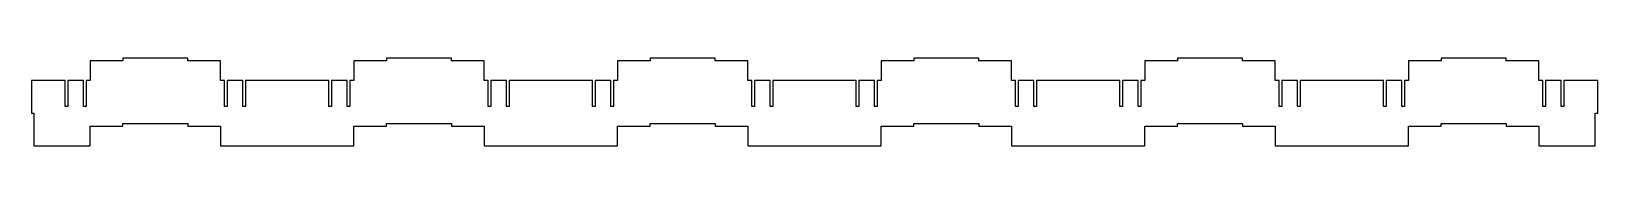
# Model space of a CAD drawing. Header units: metres. Extents: x 38 to 1238, y 481 to 548.
import ezdxf

# ---------------------------------------------------------------- set-up
doc = ezdxf.new("R2010")
doc.units = ezdxf.units.M

msp = doc.modelspace()

# ---------------------------------------------------------------- linework, layer by layer
at = {"layer": 'OuterContour', "color": 3}
msp.add_lwpolyline([(1235.7, 481), (1235.7, 506), (1237.7, 506), (1237.7, 531), (1211.7, 531), (1211.7, 511), (1209.7, 511), (1209.7, 531), (1197.7, 531), (1197.7, 511), (1195.7, 511), (1195.7, 531), (1192.7, 531), (1192.7, 546), (1167.7, 546), (1167.7, 548), (1117.7, 548), (1117.7, 546), (1092.7, 546), (1092.7, 531), (1089.7, 531), (1089.7, 511), (1087.7, 511), (1087.7, 531), (1075.7, 531), (1075.7, 511), (1073.7, 511), (1073.7, 531), (1009.7, 531), (1009.7, 511), (1007.7, 511), (1007.7, 531), (995.7, 531), (995.7, 511), (993.7, 511), (993.7, 531), (990.7, 531), (990.7, 546), (965.7, 546), (965.7, 548), (915.7, 548), (915.7, 546), (890.7, 546), (890.7, 531), (887.7, 531), (887.7, 511), (885.7, 511), (885.7, 531), (873.7, 531), (873.7, 511), (871.7, 511), (871.7, 531), (807.7, 531), (807.7, 511), (805.7, 511), (805.7, 531), (793.7, 531), (793.7, 511), (791.7, 511), (791.7, 531), (788.7, 531), (788.7, 546), (763.7, 546), (763.7, 548), (713.7, 548), (713.7, 546), (688.7, 546), (688.7, 531), (685.7, 531), (685.7, 511), (683.7, 511), (683.7, 531), (671.7, 531), (671.7, 511), (669.7, 511), (669.7, 531), (605.7, 531), (605.7, 511), (603.7, 511), (603.7, 531), (591.7, 531), (591.7, 511), (589.7, 511), (589.7, 531), (586.7, 531), (586.7, 546), (561.7, 546), (561.7, 548), (511.7, 548), (511.7, 546), (486.7, 546), (486.7, 531), (483.7, 531), (483.7, 511), (481.7, 511), (481.7, 531), (469.7, 531), (469.7, 511), (467.7, 511), (467.7, 531), (403.7, 531), (403.7, 511), (401.7, 511), (401.7, 531), (389.7, 531), (389.7, 511), (387.7, 511), (387.7, 531), (384.7, 531), (384.7, 546), (359.7, 546), (359.7, 548), (309.7, 548), (309.7, 546), (284.7, 546), (284.7, 531), (281.7, 531), (281.7, 511), (279.7, 511), (279.7, 531), (267.7, 531), (267.7, 511), (265.7, 511), (265.7, 531), (201.7, 531), (201.7, 511), (199.7, 511), (199.7, 531), (187.7, 531), (187.7, 511), (185.7, 511), (185.7, 531), (182.7, 531), (182.7, 546), (157.7, 546), (157.7, 548), (107.7, 548), (107.7, 546), (82.7, 546), (82.7, 531), (79.7, 531), (79.7, 511), (77.7, 511), (77.7, 531), (65.7, 531), (65.7, 511), (63.7, 511), (63.7, 531), (37.7, 531), (37.7, 506), (39.7, 506), (39.7, 481), (82.7, 481), (82.7, 496), (107.7, 496), (107.7, 498), (157.7, 498), (157.7, 496), (182.7, 496), (182.7, 481), (284.7, 481), (284.7, 496), (309.7, 496), (309.7, 498), (359.7, 498), (359.7, 496), (384.7, 496), (384.7, 481), (486.7, 481), (486.7, 496), (511.7, 496), (511.7, 498), (561.7, 498), (561.7, 496), (586.7, 496), (586.7, 481), (688.7, 481), (688.7, 496), (713.7, 496), (713.7, 498), (763.7, 498), (763.7, 496), (788.7, 496), (788.7, 481), (890.7, 481), (890.7, 496), (915.7, 496), (915.7, 498), (965.7, 498), (965.7, 496), (990.7, 496), (990.7, 481), (1092.7, 481), (1092.7, 496), (1117.7, 496), (1117.7, 498), (1167.7, 498), (1167.7, 496), (1192.7, 496), (1192.7, 481)], close=True, dxfattribs=at)

doc.saveas('drawing.dxf')
